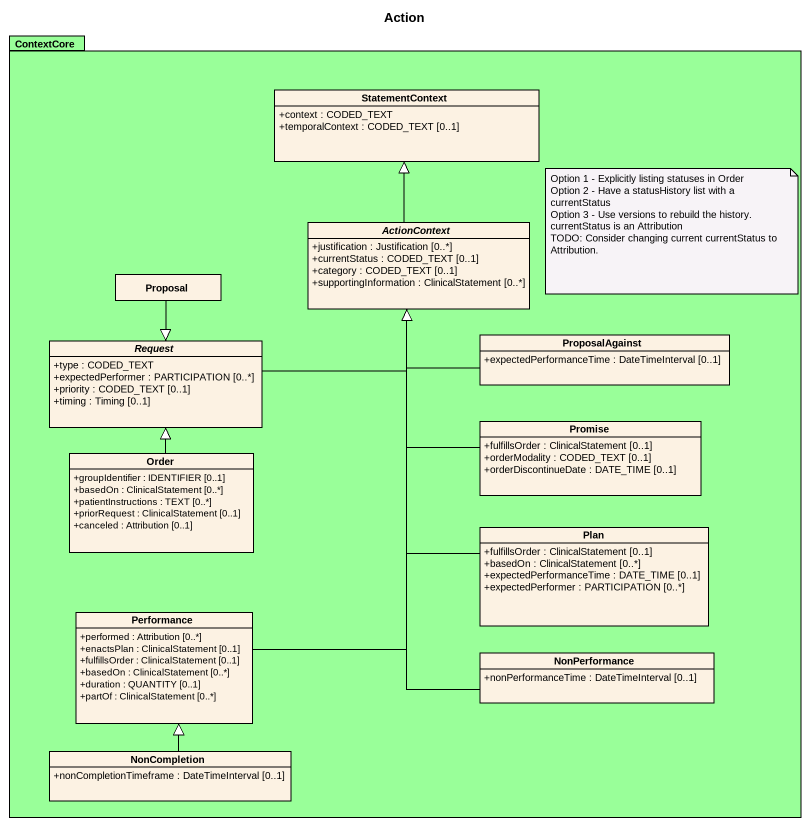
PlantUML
@startuml
title Action
hide circle
hide empty members
skinparam classAttributeIconSize 0
package ContextCore #99FF99 {
  class StatementContext {
    +context : CODED_TEXT
    +temporalContext : CODED_TEXT [0..1]
  }
  abstract class ActionContext {
    +justification : Justification [0..*]
    +currentStatus : CODED_TEXT [0..1]
    +category : CODED_TEXT [0..1]
    +supportingInformation : ClinicalStatement [0..*]
  }
  class Proposal
  abstract class Request {
    +type : CODED_TEXT
    +expectedPerformer : PARTICIPATION [0..*]
    +priority : CODED_TEXT [0..1]
    +timing : Timing [0..1]
  }
  class ProposalAgainst {
    +expectedPerformanceTime : DateTimeInterval [0..1]
  }
  class Promise {
    +fulfillsOrder : ClinicalStatement [0..1]
    +orderModality : CODED_TEXT [0..1]
    +orderDiscontinueDate : DATE_TIME [0..1]
  }
  class Order {
    +groupIdentifier : IDENTIFIER [0..1]
    +basedOn : ClinicalStatement [0..*]
    +patientInstructions : TEXT [0..*]
    +priorRequest : ClinicalStatement [0..1]
    +canceled : Attribution [0..1]
  }
  class Plan {
    +fulfillsOrder : ClinicalStatement [0..1]
    +basedOn : ClinicalStatement [0..*]
    +expectedPerformanceTime : DATE_TIME [0..1]
    +expectedPerformer : PARTICIPATION [0..*]
  }
  class Performance {
    +performed : Attribution [0..*]
    +enactsPlan : ClinicalStatement [0..1]
    +fulfillsOrder : ClinicalStatement [0..1]
    +basedOn : ClinicalStatement [0..*]
    +duration : QUANTITY [0..1]
    +partOf : ClinicalStatement [0..*]
  }
  class NonPerformance {
    +nonPerformanceTime : DateTimeInterval [0..1]
  }
  class NonCompletion {
    +nonCompletionTimeframe : DateTimeInterval [0..1]
  }
}
ActionContext -up-|> StatementContext
Proposal --|> Request
Request -right-|> ActionContext
ProposalAgainst -left-|> ActionContext
Promise -up-|> ActionContext
Order -up-|> Request
Plan -up-|> ActionContext
Performance -up-|> ActionContext
NonPerformance -up-|> ActionContext
NonCompletion -up-|> Performance
note as N1
  Option 1 - Explicitly listing statuses in Order
  Option 2 - Have a statusHistory list with a currentStatus
  Option 3 - Use versions to rebuild the history. currentStatus is an Attribution
  TODO: Consider changing current currentStatus to Attribution.
end note
@enduml
